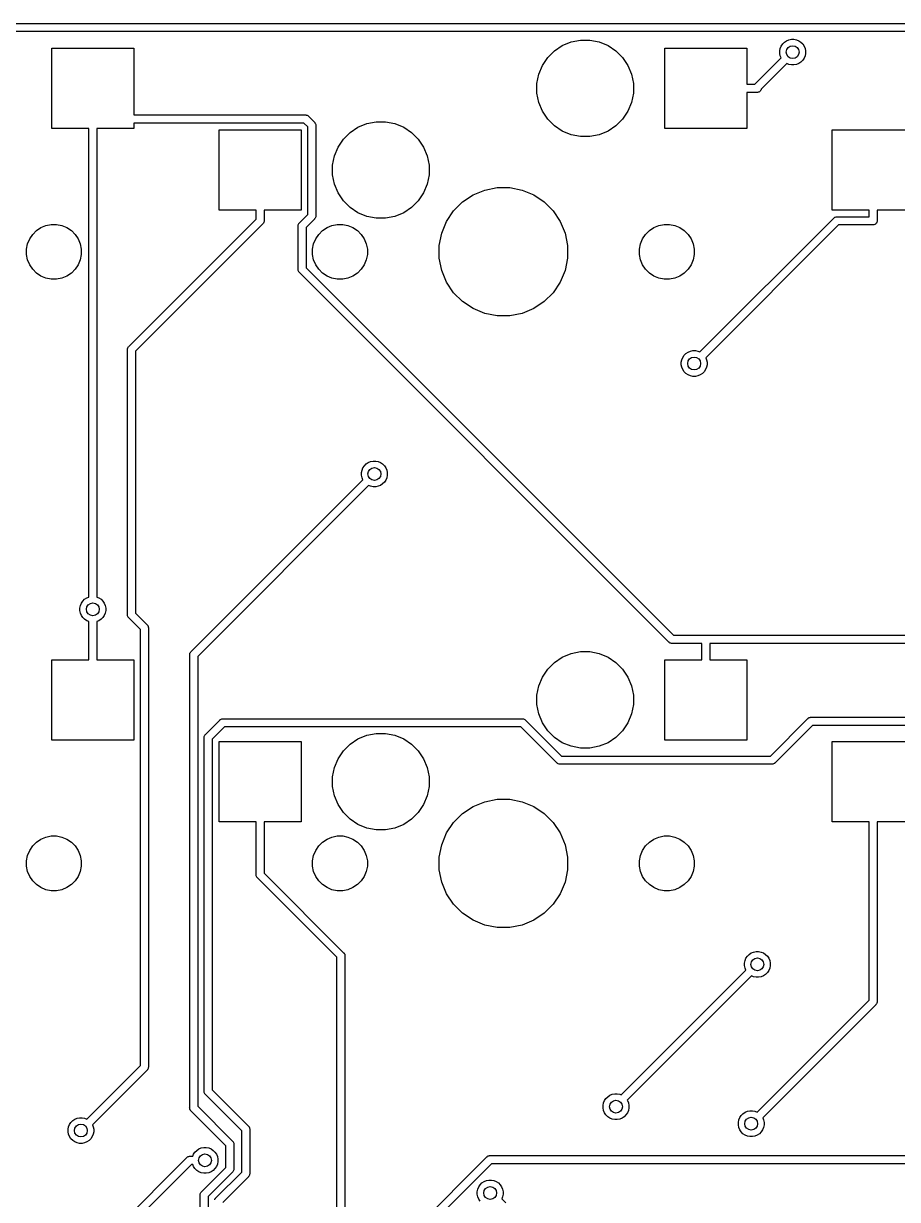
# Model space of a CAD drawing. Extents: x 1.2 to 14.9, y -4.9 to -0.3.
# Drawn here: x 3.253 to 4.322, y -1.894 to -0.456 of the extents above; entities that cross this region are included whole.
import ezdxf

# ---------------------------------------------------------------- set-up
doc = ezdxf.new("R2010")
doc.units = 0
doc.header["$MEASUREMENT"] = 0
doc.layers.add('BLACK', color=7, linetype='CONTINUOUS')

msp = doc.modelspace()

# ---------------------------------------------------------------- linework, layer by layer
at = {"layer": 'BLACK', "linetype": 'CONTINUOUS'}
for p, q in [((2.84631, -0.455717), (4.76303, -0.455717)), ((4.76124, -0.465559), (2.84811, -0.465559)), ((3.28744, -0.584213), (3.28744, -0.485787)), ((3.28744, -0.485787), (3.38783, -0.485787)), ((3.38783, -0.485787), (3.38783, -0.567634)), ((3.89413, -0.497355), (3.90235, -0.489129)), ((3.90235, -0.489129), (3.91203, -0.482666)), ((3.91203, -0.482666), (3.92277, -0.478214)), ((3.92277, -0.478214), (3.93418, -0.475945)), ((3.93418, -0.475945), (3.94582, -0.475945)), ((3.94582, -0.475945), (3.95723, -0.478214)), ((3.95723, -0.478214), (3.96797, -0.482666)), ((3.96797, -0.482666), (3.97765, -0.489129)), ((3.97765, -0.489129), (3.98587, -0.497355)), ((4.03744, -0.584213), (4.03744, -0.485787)), ((4.03744, -0.485787), (4.13783, -0.485787)), ((4.13783, -0.485787), (4.13783, -0.530079)), ((4.1782, -0.489162), (4.17881, -0.486119)), ((4.17881, -0.486119), (4.17999, -0.483253)), ((4.17999, -0.483253), (4.18172, -0.480674)), ((4.18172, -0.480674), (4.18391, -0.47848)), ((4.18391, -0.47848), (4.18649, -0.476757)), ((4.18649, -0.476757), (4.18936, -0.47557)), ((4.18936, -0.47557), (4.1924, -0.474965)), ((4.1924, -0.474965), (4.1955, -0.474965)), ((4.1955, -0.474965), (4.19854, -0.47557)), ((4.19854, -0.47557), (4.20141, -0.476757)), ((4.20141, -0.476757), (4.20399, -0.47848)), ((4.20399, -0.47848), (4.20618, -0.480674)), ((4.20618, -0.480674), (4.2079, -0.483253)), ((4.2079, -0.483253), (4.20909, -0.486119)), ((4.20909, -0.486119), (4.2097, -0.489162)), ((3.88767, -0.507027), (3.89413, -0.497355)), ((3.98587, -0.497355), (3.99233, -0.507027)), ((4.14762, -0.530079), (4.17986, -0.497844)), ((4.1782, -0.492264), (4.1782, -0.489162)), ((4.17881, -0.495306), (4.1782, -0.492264)), ((4.17986, -0.497844), (4.17881, -0.495306)), ((4.20399, -0.502945), (4.20141, -0.504668)), ((4.20618, -0.500751), (4.20399, -0.502945)), ((4.2079, -0.498172), (4.20618, -0.500751)), ((4.20909, -0.495306), (4.2079, -0.498172)), ((4.2097, -0.492264), (4.20909, -0.495306)), ((4.2097, -0.489162), (4.2097, -0.492264)), ((3.88094, -0.529184), (3.88321, -0.517774)), ((3.88321, -0.517774), (3.88767, -0.507027)), ((3.99233, -0.507027), (3.99679, -0.517774)), ((3.99679, -0.517774), (3.99906, -0.529184)), ((4.18682, -0.504804), (4.15542, -0.536201)), ((4.18936, -0.505855), (4.18682, -0.504804)), ((4.1924, -0.506461), (4.18936, -0.505855)), ((4.1955, -0.506461), (4.1924, -0.506461)), ((4.19854, -0.505855), (4.1955, -0.506461)), ((4.20141, -0.504668), (4.19854, -0.505855)), ((3.88094, -0.540816), (3.88094, -0.529184)), ((3.99906, -0.529184), (3.99906, -0.540816)), ((4.13783, -0.530079), (4.14762, -0.530079)), ((3.88321, -0.552226), (3.88094, -0.540816)), ((3.99906, -0.540816), (3.99679, -0.552226)), ((4.1504, -0.539921), (4.13783, -0.539921)), ((4.13783, -0.539921), (4.13783, -0.584213)), ((4.15064, -0.539945), (4.1504, -0.539921)), ((4.15088, -0.539921), (4.15064, -0.539945)), ((4.15161, -0.53985), (4.15088, -0.539921)), ((4.15088, -0.539921), (4.15088, -0.539921)), ((4.15253, -0.539569), (4.15161, -0.53985)), ((4.15339, -0.539112), (4.15253, -0.539569)), ((4.15414, -0.538497), (4.15339, -0.539112)), ((4.15475, -0.537747), (4.15414, -0.538497)), ((4.15521, -0.536892), (4.15475, -0.537747)), ((4.15542, -0.536201), (4.15521, -0.536892)), ((3.88767, -0.562973), (3.88321, -0.552226)), ((3.99679, -0.552226), (3.99233, -0.562973)), ((3.38783, -0.567634), (3.59761, -0.567634)), ((3.59761, -0.567634), (3.59785, -0.56761)), ((3.59785, -0.56761), (3.5981, -0.567634)), ((3.5981, -0.567634), (3.5981, -0.567634)), ((3.5981, -0.567634), (3.59882, -0.567705)), ((3.59882, -0.567705), (3.59975, -0.567986)), ((3.59975, -0.567986), (3.6006, -0.568443)), ((3.6006, -0.568443), (3.60135, -0.569058)), ((3.60135, -0.569058), (3.60151, -0.569246)), ((3.60151, -0.569246), (3.60879, -0.576531)), ((3.89413, -0.572645), (3.88767, -0.562973)), ((3.90235, -0.580871), (3.89413, -0.572645)), ((3.98587, -0.572645), (3.97765, -0.580871)), ((3.99233, -0.562973), (3.98587, -0.572645)), ((3.33272, -0.584213), (3.28744, -0.584213)), ((3.33272, -1.15737), (3.33272, -0.584213)), ((3.38783, -0.584213), (3.34256, -0.584213)), ((3.34256, -0.584213), (3.34256, -1.15737)), ((3.59582, -0.577476), (3.38783, -0.577476)), ((3.38783, -0.577476), (3.38783, -0.584213)), ((3.49217, -0.684213), (3.49217, -0.585787)), ((3.49217, -0.585787), (3.59256, -0.585787)), ((3.59256, -0.585787), (3.59256, -0.684213)), ((3.60056, -0.58222), (3.59582, -0.577476)), ((3.60056, -0.689233), (3.60056, -0.58222)), ((3.60879, -0.576531), (3.60898, -0.576684)), ((3.60898, -0.576684), (3.60913, -0.576872)), ((3.60913, -0.576872), (3.60913, -0.576872)), ((3.60913, -0.576872), (3.60959, -0.577434)), ((3.60959, -0.577434), (3.60982, -0.577853)), ((3.60982, -0.577853), (3.61005, -0.578289)), ((3.61005, -0.578289), (3.61033, -0.579216)), ((3.61033, -0.579216), (3.6104, -0.57994)), ((3.6104, -0.57994), (3.6104, -0.57994)), ((3.6104, -0.57994), (3.61043, -0.580181)), ((3.61043, -0.580181), (3.6104, -0.580422)), ((3.6104, -0.580422), (3.6104, -0.691031)), ((3.64413, -0.597355), (3.65235, -0.589129)), ((3.65235, -0.589129), (3.66203, -0.582666)), ((3.66203, -0.582666), (3.67277, -0.578214)), ((3.67277, -0.578214), (3.68418, -0.575945)), ((3.68418, -0.575945), (3.69582, -0.575945)), ((3.69582, -0.575945), (3.70723, -0.578214)), ((3.70723, -0.578214), (3.71797, -0.582666)), ((3.71797, -0.582666), (3.72765, -0.589129)), ((3.72765, -0.589129), (3.73587, -0.597355)), ((3.91203, -0.587334), (3.90235, -0.580871)), ((3.92277, -0.591786), (3.91203, -0.587334)), ((3.96797, -0.587334), (3.95723, -0.591786)), ((3.97765, -0.580871), (3.96797, -0.587334)), ((4.13783, -0.584213), (4.03744, -0.584213)), ((4.24217, -0.684213), (4.24217, -0.585787)), ((4.24217, -0.585787), (4.34256, -0.585787)), ((3.63767, -0.607027), (3.64413, -0.597355)), ((3.73587, -0.597355), (3.74233, -0.607027)), ((3.93418, -0.594055), (3.92277, -0.591786)), ((3.94582, -0.594055), (3.93418, -0.594055)), ((3.95723, -0.591786), (3.94582, -0.594055)), ((3.63094, -0.629184), (3.63321, -0.617774)), ((3.63321, -0.617774), (3.63767, -0.607027)), ((3.74233, -0.607027), (3.74679, -0.617774)), ((3.74679, -0.617774), (3.74906, -0.629184)), ((3.63094, -0.640816), (3.63094, -0.629184)), ((3.74906, -0.629184), (3.74906, -0.640816)), ((3.63321, -0.652226), (3.63094, -0.640816)), ((3.74906, -0.640816), (3.74679, -0.652226)), ((3.63767, -0.662973), (3.63321, -0.652226)), ((3.74679, -0.652226), (3.74233, -0.662973)), ((3.80282, -0.665434), (3.8171, -0.659517)), ((3.8171, -0.659517), (3.83227, -0.6565)), ((3.83227, -0.6565), (3.84773, -0.6565)), ((3.84773, -0.6565), (3.8629, -0.659517)), ((3.8629, -0.659517), (3.87718, -0.665434)), ((3.64413, -0.672645), (3.63767, -0.662973)), ((3.65235, -0.680871), (3.64413, -0.672645)), ((3.73587, -0.672645), (3.72765, -0.680871)), ((3.74233, -0.662973), (3.73587, -0.672645)), ((3.77903, -0.684959), (3.78996, -0.674025)), ((3.78996, -0.674025), (3.80282, -0.665434)), ((3.87718, -0.665434), (3.89004, -0.674025)), ((3.89004, -0.674025), (3.90097, -0.684959)), ((3.53744, -0.684213), (3.49217, -0.684213)), ((3.53744, -0.694981), (3.53744, -0.684213)), ((3.59256, -0.684213), (3.54728, -0.684213)), ((3.54728, -0.684213), (3.54728, -0.696779)), ((3.59038, -0.699412), (3.60056, -0.689233)), ((3.66203, -0.687334), (3.65235, -0.680871)), ((3.67277, -0.691786), (3.66203, -0.687334)), ((3.71797, -0.687334), (3.70723, -0.691786)), ((3.72765, -0.680871), (3.71797, -0.687334)), ((3.77043, -0.697816), (3.77903, -0.684959)), ((3.90097, -0.684959), (3.90957, -0.697816)), ((4.28744, -0.684213), (4.24217, -0.684213)), ((4.28744, -0.692098), (4.28744, -0.684213)), ((4.34256, -0.684213), (4.29728, -0.684213)), ((4.29728, -0.684213), (4.29728, -0.696778)), ((3.27413, -0.705313), (3.28023, -0.702787)), ((3.28023, -0.702787), (3.2867, -0.7015)), ((3.2867, -0.7015), (3.2933, -0.7015)), ((3.2933, -0.7015), (3.29977, -0.702787)), ((3.29977, -0.702787), (3.30587, -0.705313)), ((3.38157, -0.850857), (3.53744, -0.694981)), ((3.54567, -0.70067), (3.3898, -0.856546)), ((3.54586, -0.700516), (3.54567, -0.70067)), ((3.54601, -0.700329), (3.54586, -0.700516)), ((3.54647, -0.699767), (3.54601, -0.700329)), ((3.54601, -0.700329), (3.54601, -0.700329)), ((3.54693, -0.698912), (3.54647, -0.699767)), ((3.547, -0.698681), (3.54693, -0.698912)), ((3.54721, -0.697984), (3.547, -0.698681)), ((3.54728, -0.697261), (3.54721, -0.697984)), ((3.54728, -0.696779), (3.54731, -0.69702)), ((3.54731, -0.69702), (3.54728, -0.697261)), ((3.54728, -0.697261), (3.54728, -0.697261)), ((3.58874, -0.703063), (3.58877, -0.702822)), ((3.58877, -0.703304), (3.58874, -0.703063)), ((3.58877, -0.702822), (3.58884, -0.702098)), ((3.58877, -0.702822), (3.58877, -0.702822)), ((3.58877, -0.756613), (3.58877, -0.703304)), ((3.58884, -0.702098), (3.58912, -0.701171)), ((3.58912, -0.701171), (3.58958, -0.700316)), ((3.58958, -0.700316), (3.59019, -0.699566)), ((3.59019, -0.699566), (3.59038, -0.699412)), ((3.60879, -0.694922), (3.59861, -0.705101)), ((3.60898, -0.694768), (3.60879, -0.694922)), ((3.60938, -0.69428), (3.60898, -0.694768)), ((3.60959, -0.694019), (3.60938, -0.69428)), ((3.61005, -0.693164), (3.60959, -0.694019)), ((3.61014, -0.692866), (3.61005, -0.693164)), ((3.61033, -0.692236), (3.61014, -0.692866)), ((3.6104, -0.691513), (3.61033, -0.692236)), ((3.6104, -0.691031), (3.61043, -0.691272)), ((3.61043, -0.691272), (3.6104, -0.691513)), ((3.6104, -0.691513), (3.6104, -0.691513)), ((3.62413, -0.705313), (3.63023, -0.702787)), ((3.63023, -0.702787), (3.6367, -0.7015)), ((3.6367, -0.7015), (3.6433, -0.7015)), ((3.6433, -0.7015), (3.64977, -0.702787)), ((3.64977, -0.702787), (3.65587, -0.705313)), ((3.68418, -0.694055), (3.67277, -0.691786)), ((3.69582, -0.694055), (3.68418, -0.694055)), ((3.70723, -0.691786), (3.69582, -0.694055)), ((3.76452, -0.712102), (3.77043, -0.697816)), ((3.90957, -0.697816), (3.91548, -0.712102)), ((4.02413, -0.705313), (4.03023, -0.702787)), ((4.03023, -0.702787), (4.0367, -0.7015)), ((4.0367, -0.7015), (4.0433, -0.7015)), ((4.0433, -0.7015), (4.04977, -0.702787)), ((4.04977, -0.702787), (4.05587, -0.705313)), ((4.0805, -0.857566), (4.24435, -0.69371)), ((4.25004, -0.701941), (4.08746, -0.864526)), ((4.24435, -0.69371), (4.24451, -0.693523)), ((4.24451, -0.693523), (4.24469, -0.693369)), ((4.24469, -0.693369), (4.24526, -0.692908)), ((4.24469, -0.693369), (4.24469, -0.693369)), ((4.24526, -0.692908), (4.24551, -0.692771)), ((4.24551, -0.692771), (4.24611, -0.692451)), ((4.24611, -0.692451), (4.24704, -0.69217)), ((4.24704, -0.69217), (4.24776, -0.692098)), ((4.24776, -0.692098), (4.248, -0.692075)), ((4.24776, -0.692098), (4.24776, -0.692098)), ((4.248, -0.692075), (4.24825, -0.692098)), ((4.24825, -0.692098), (4.28744, -0.692098)), ((4.29212, -0.701941), (4.25004, -0.701941)), ((4.29236, -0.701965), (4.29212, -0.701941)), ((4.29286, -0.701916), (4.29236, -0.701965)), ((4.29333, -0.70187), (4.29286, -0.701916)), ((4.29425, -0.701588), (4.29333, -0.70187)), ((4.29511, -0.701131), (4.29425, -0.701588)), ((4.29586, -0.700516), (4.29511, -0.701131)), ((4.29647, -0.699767), (4.29586, -0.700516)), ((4.29693, -0.698912), (4.29647, -0.699767)), ((4.29721, -0.697984), (4.29693, -0.698912)), ((4.29731, -0.69702), (4.29721, -0.697984)), ((4.29728, -0.696778), (4.29731, -0.69702)), ((3.25779, -0.725228), (3.26031, -0.719132)), ((3.26031, -0.719132), (3.26398, -0.713645)), ((3.26398, -0.713645), (3.26864, -0.708979)), ((3.26864, -0.708979), (3.27413, -0.705313)), ((3.30587, -0.705313), (3.31135, -0.708979)), ((3.31135, -0.708979), (3.31602, -0.713645)), ((3.31602, -0.713645), (3.31969, -0.719132)), ((3.31969, -0.719132), (3.32221, -0.725228)), ((3.59861, -0.705101), (3.59861, -0.754816)), ((3.60779, -0.725228), (3.61031, -0.719132)), ((3.61031, -0.719132), (3.61398, -0.713645)), ((3.61398, -0.713645), (3.61864, -0.708979)), ((3.61864, -0.708979), (3.62413, -0.705313)), ((3.65587, -0.705313), (3.66135, -0.708979)), ((3.66135, -0.708979), (3.66602, -0.713645)), ((3.66602, -0.713645), (3.66969, -0.719132)), ((3.66969, -0.719132), (3.67221, -0.725228)), ((3.7615, -0.727268), (3.76452, -0.712102)), ((3.91548, -0.712102), (3.9185, -0.727268)), ((4.00779, -0.725228), (4.01031, -0.719132)), ((4.01031, -0.719132), (4.01398, -0.713645)), ((4.01398, -0.713645), (4.01865, -0.708979)), ((4.01865, -0.708979), (4.02413, -0.705313)), ((4.05587, -0.705313), (4.06135, -0.708979)), ((4.06135, -0.708979), (4.06602, -0.713645)), ((4.06602, -0.713645), (4.06969, -0.719132)), ((4.06969, -0.719132), (4.07221, -0.725228)), ((3.2565, -0.731701), (3.25779, -0.725228)), ((3.2565, -0.738299), (3.2565, -0.731701)), ((3.32221, -0.725228), (3.3235, -0.731701)), ((3.3235, -0.731701), (3.3235, -0.738299)), ((3.6065, -0.731701), (3.60779, -0.725228)), ((3.6065, -0.738299), (3.6065, -0.731701)), ((3.67221, -0.725228), (3.6735, -0.731701)), ((3.6735, -0.731701), (3.6735, -0.738299)), ((3.7615, -0.742732), (3.7615, -0.727268)), ((3.9185, -0.727268), (3.9185, -0.742732)), ((4.0065, -0.731701), (4.00779, -0.725228)), ((4.0065, -0.738299), (4.0065, -0.731701)), ((4.07221, -0.725228), (4.0735, -0.731701)), ((4.0735, -0.731701), (4.0735, -0.738299)), ((3.25779, -0.744772), (3.2565, -0.738299)), ((3.26031, -0.750868), (3.25779, -0.744772)), ((3.32221, -0.744772), (3.31969, -0.750868)), ((3.3235, -0.738299), (3.32221, -0.744772)), ((3.60779, -0.744772), (3.6065, -0.738299)), ((3.61031, -0.750868), (3.60779, -0.744772)), ((3.67221, -0.744772), (3.66969, -0.750868)), ((3.6735, -0.738299), (3.67221, -0.744772)), ((3.76452, -0.757898), (3.7615, -0.742732)), ((3.9185, -0.742732), (3.91548, -0.757898)), ((4.00779, -0.744772), (4.0065, -0.738299)), ((4.01031, -0.750868), (4.00779, -0.744772)), ((4.07221, -0.744772), (4.06969, -0.750868)), ((4.0735, -0.738299), (4.07221, -0.744772)), ((3.26398, -0.756355), (3.26031, -0.750868)), ((3.26864, -0.761021), (3.26398, -0.756355)), ((3.27413, -0.764687), (3.26864, -0.761021)), ((3.31135, -0.761021), (3.30587, -0.764687)), ((3.31602, -0.756355), (3.31135, -0.761021)), ((3.31969, -0.750868), (3.31602, -0.756355)), ((3.58874, -0.756854), (3.58877, -0.756613)), ((3.58884, -0.757819), (3.58874, -0.756854)), ((3.58912, -0.758747), (3.58884, -0.757819)), ((3.58958, -0.759602), (3.58912, -0.758747)), ((3.59004, -0.760163), (3.58958, -0.759602)), ((3.59019, -0.760351), (3.59004, -0.760163)), ((3.59038, -0.760505), (3.59019, -0.760351)), ((4.04231, -1.21244), (3.59038, -0.760505)), ((3.59861, -0.754816), (4.048, -1.2042)), ((3.61398, -0.756355), (3.61031, -0.750868)), ((3.61864, -0.761021), (3.61398, -0.756355)), ((3.62413, -0.764687), (3.61864, -0.761021)), ((3.66135, -0.761021), (3.65587, -0.764687)), ((3.66602, -0.756355), (3.66135, -0.761021)), ((3.66969, -0.750868), (3.66602, -0.756355)), ((3.77043, -0.772184), (3.76452, -0.757898)), ((3.91548, -0.757898), (3.90957, -0.772184)), ((4.01398, -0.756355), (4.01031, -0.750868)), ((4.01865, -0.761021), (4.01398, -0.756355)), ((4.02413, -0.764687), (4.01865, -0.761021)), ((4.06135, -0.761021), (4.05587, -0.764687)), ((4.06602, -0.756355), (4.06135, -0.761021)), ((4.06969, -0.750868), (4.06602, -0.756355)), ((3.28023, -0.767213), (3.27413, -0.764687)), ((3.2867, -0.7685), (3.28023, -0.767213)), ((3.2933, -0.7685), (3.2867, -0.7685)), ((3.29977, -0.767213), (3.2933, -0.7685)), ((3.30587, -0.764687), (3.29977, -0.767213)), ((3.63023, -0.767213), (3.62413, -0.764687)), ((3.6367, -0.7685), (3.63023, -0.767213)), ((3.6433, -0.7685), (3.6367, -0.7685)), ((3.64977, -0.767213), (3.6433, -0.7685)), ((3.65587, -0.764687), (3.64977, -0.767213)), ((3.77903, -0.785041), (3.77043, -0.772184)), ((3.90957, -0.772184), (3.90097, -0.785041)), ((4.03023, -0.767213), (4.02413, -0.764687)), ((4.0367, -0.7685), (4.03023, -0.767213)), ((4.0433, -0.7685), (4.0367, -0.7685)), ((4.04977, -0.767213), (4.0433, -0.7685)), ((4.05587, -0.764687), (4.04977, -0.767213)), ((3.78996, -0.795975), (3.77903, -0.785041)), ((3.90097, -0.785041), (3.89004, -0.795975)), ((3.80282, -0.804566), (3.78996, -0.795975)), ((3.8171, -0.810483), (3.80282, -0.804566)), ((3.87718, -0.804566), (3.8629, -0.810483)), ((3.89004, -0.795975), (3.87718, -0.804566)), ((3.83227, -0.8135), (3.8171, -0.810483)), ((3.84773, -0.8135), (3.83227, -0.8135)), ((3.8629, -0.810483), (3.84773, -0.8135)), ((3.37993, -0.854508), (3.37995, -0.854267)), ((3.37995, -0.854749), (3.37993, -0.854508)), ((3.37995, -0.854266), (3.38002, -0.853543)), ((3.37995, -0.854267), (3.37995, -0.854266)), ((3.37995, -1.17899), (3.37995, -0.854749)), ((3.38002, -0.853543), (3.38031, -0.852616)), ((3.38031, -0.852616), (3.38076, -0.851761)), ((3.38076, -0.851761), (3.38138, -0.851011)), ((3.38138, -0.851011), (3.38157, -0.850857)), ((3.3898, -0.856546), (3.3898, -1.17719)), ((4.05941, -0.864198), (4.06113, -0.861619)), ((4.06113, -0.861619), (4.06333, -0.859425)), ((4.06333, -0.859425), (4.06591, -0.857702)), ((4.06591, -0.857702), (4.06877, -0.856515)), ((4.06877, -0.856515), (4.07182, -0.855909)), ((4.07182, -0.855909), (4.07492, -0.855909)), ((4.07492, -0.855909), (4.07796, -0.856515)), ((4.07796, -0.856515), (4.0805, -0.857566)), ((4.05762, -0.870106), (4.05822, -0.867064)), ((4.05762, -0.873209), (4.05762, -0.870106)), ((4.05822, -0.876251), (4.05762, -0.873209)), ((4.05822, -0.867064), (4.05941, -0.864198)), ((4.05941, -0.879117), (4.05822, -0.876251)), ((4.08851, -0.876251), (4.08732, -0.879117)), ((4.08746, -0.864526), (4.08851, -0.867064)), ((4.08851, -0.867064), (4.08911, -0.870106)), ((4.08911, -0.873209), (4.08851, -0.876251)), ((4.08911, -0.870106), (4.08911, -0.873209)), ((4.06113, -0.881696), (4.05941, -0.879117)), ((4.06333, -0.88389), (4.06113, -0.881696)), ((4.06591, -0.885613), (4.06333, -0.88389)), ((4.06877, -0.8868), (4.06591, -0.885613)), ((4.07182, -0.887406), (4.06877, -0.8868)), ((4.07492, -0.887406), (4.07182, -0.887406)), ((4.07796, -0.8868), (4.07492, -0.887406)), ((4.08083, -0.885613), (4.07796, -0.8868)), ((4.0834, -0.88389), (4.08083, -0.885613)), ((4.0856, -0.881696), (4.0834, -0.88389)), ((4.08732, -0.879117), (4.0856, -0.881696)), ((3.67467, -0.992808), (3.67754, -0.991621)), ((3.67754, -0.991621), (3.68058, -0.991016)), ((3.68058, -0.991016), (3.68368, -0.991016)), ((3.68368, -0.991016), (3.68672, -0.991621)), ((3.68672, -0.991621), (3.68959, -0.992808)), ((3.66638, -1.00521), (3.66699, -1.00217)), ((3.66638, -1.00831), (3.66638, -1.00521)), ((3.66699, -1.00217), (3.66817, -0.999304)), ((3.66817, -0.999304), (3.6699, -0.996725)), ((3.6699, -0.996725), (3.67209, -0.994531)), ((3.67209, -0.994531), (3.67467, -0.992808)), ((3.68959, -0.992808), (3.69217, -0.994531)), ((3.69217, -0.994531), (3.69436, -0.996725)), ((3.69436, -0.996725), (3.69609, -0.999304)), ((3.69609, -0.999304), (3.69727, -1.00217)), ((3.69727, -1.00217), (3.69788, -1.00521)), ((3.69788, -1.00521), (3.69788, -1.00831)), ((3.4577, -1.22424), (3.66804, -1.0139)), ((3.675, -1.02086), (3.46593, -1.22992)), ((3.66699, -1.01136), (3.66638, -1.00831)), ((3.66804, -1.0139), (3.66699, -1.01136)), ((3.67754, -1.02191), (3.675, -1.02086)), ((3.68959, -1.02072), (3.68672, -1.02191)), ((3.69217, -1.019), (3.68959, -1.02072)), ((3.69436, -1.0168), (3.69217, -1.019)), ((3.69609, -1.01422), (3.69436, -1.0168)), ((3.69727, -1.01136), (3.69609, -1.01422)), ((3.69788, -1.00831), (3.69727, -1.01136)), ((3.68058, -1.02251), (3.67754, -1.02191)), ((3.68368, -1.02251), (3.68058, -1.02251)), ((3.68672, -1.02191), (3.68368, -1.02251)), ((3.32249, -1.16779), (3.32368, -1.16492)), ((3.32368, -1.16492), (3.32541, -1.16234)), ((3.32541, -1.16234), (3.3276, -1.16015)), ((3.3276, -1.16015), (3.33018, -1.15843)), ((3.33018, -1.15843), (3.33272, -1.15737)), ((3.34256, -1.15737), (3.3451, -1.15843)), ((3.3451, -1.15843), (3.34768, -1.16015)), ((3.34768, -1.16015), (3.34987, -1.16234)), ((3.34987, -1.16234), (3.35159, -1.16492)), ((3.35159, -1.16492), (3.35278, -1.16779)), ((3.32189, -1.17083), (3.32249, -1.16779)), ((3.32189, -1.17393), (3.32189, -1.17083)), ((3.32249, -1.17698), (3.32189, -1.17393)), ((3.32368, -1.17984), (3.32249, -1.17698)), ((3.35278, -1.17698), (3.35159, -1.17984)), ((3.35278, -1.16779), (3.35339, -1.17083)), ((3.35339, -1.17393), (3.35278, -1.17698)), ((3.35339, -1.17083), (3.35339, -1.17393)), ((3.37993, -1.17923), (3.37995, -1.17899)), ((3.38002, -1.18019), (3.37993, -1.17923)), ((3.3898, -1.17719), (3.40395, -1.19135)), ((3.32541, -1.18242), (3.32368, -1.17984)), ((3.3276, -1.18461), (3.32541, -1.18242)), ((3.33018, -1.18634), (3.3276, -1.18461)), ((3.33272, -1.18739), (3.33018, -1.18634)), ((3.33272, -1.23401), (3.33272, -1.18739)), ((3.3451, -1.18634), (3.34256, -1.18739)), ((3.34256, -1.18739), (3.34256, -1.23401)), ((3.34768, -1.18461), (3.3451, -1.18634)), ((3.34987, -1.18242), (3.34768, -1.18461)), ((3.35159, -1.17984), (3.34987, -1.18242)), ((3.38031, -1.18112), (3.38002, -1.18019)), ((3.38076, -1.18198), (3.38031, -1.18112)), ((3.38122, -1.18254), (3.38076, -1.18198)), ((3.38138, -1.18273), (3.38122, -1.18254)), ((3.38156, -1.18288), (3.38138, -1.18273)), ((3.39572, -1.19704), (3.38156, -1.18288)), ((3.40395, -1.19135), (3.40414, -1.1915)), ((3.40414, -1.1915), (3.4043, -1.19169)), ((3.4043, -1.19169), (3.40476, -1.19225)), ((3.40476, -1.19225), (3.40485, -1.19243)), ((3.40485, -1.19243), (3.40521, -1.19311)), ((3.40521, -1.19311), (3.4055, -1.19404)), ((3.4055, -1.19404), (3.40557, -1.19476)), ((3.39572, -1.73036), (3.39572, -1.19704)), ((3.40557, -1.19476), (3.40557, -1.19476)), ((3.40557, -1.19476), (3.40559, -1.195)), ((3.40559, -1.195), (3.40557, -1.19524)), ((3.40557, -1.19524), (3.40557, -1.73216)), ((4.048, -1.2042), (4.0874, -1.2042)), ((4.0874, -1.2042), (4.08764, -1.20418)), ((4.08764, -1.20418), (4.08788, -1.2042)), ((4.08788, -1.2042), (4.82532, -1.2042)), ((4.04246, -1.21262), (4.04231, -1.21244)), ((4.04265, -1.21278), (4.04246, -1.21262)), ((4.04321, -1.21324), (4.04265, -1.21278)), ((4.04265, -1.21278), (4.04265, -1.21278)), ((4.04334, -1.21331), (4.04321, -1.21324)), ((4.04407, -1.21369), (4.04334, -1.21331)), ((4.045, -1.21398), (4.04407, -1.21369)), ((4.04572, -1.21405), (4.045, -1.21398)), ((4.04596, -1.21407), (4.04572, -1.21405)), ((4.04572, -1.21405), (4.04572, -1.21405)), ((4.0462, -1.21405), (4.04596, -1.21407)), ((4.08272, -1.21405), (4.0462, -1.21405)), ((4.08272, -1.22145), (4.08272, -1.21405)), ((4.08272, -1.23401), (4.08272, -1.22145)), ((4.08272, -1.22145), (4.08272, -1.22145)), ((4.82352, -1.21405), (4.09256, -1.21405)), ((4.09256, -1.21405), (4.09256, -1.23401)), ((3.28744, -1.33244), (3.28744, -1.23401)), ((3.28744, -1.23401), (3.33272, -1.23401)), ((3.34256, -1.23401), (3.38783, -1.23401)), ((3.38783, -1.23401), (3.38783, -1.33244)), ((3.45606, -1.22789), (3.45609, -1.22764)), ((3.45609, -1.22813), (3.45606, -1.22789)), ((3.45609, -1.22764), (3.45616, -1.22692)), ((3.45609, -1.22764), (3.45609, -1.22764)), ((3.45609, -1.78207), (3.45609, -1.22813)), ((3.45616, -1.22692), (3.45644, -1.22599)), ((3.45644, -1.22599), (3.4569, -1.22514)), ((3.4569, -1.22514), (3.45751, -1.22439)), ((3.45751, -1.22439), (3.4577, -1.22424)), ((3.46593, -1.22992), (3.46593, -1.78027)), ((3.90235, -1.23735), (3.91203, -1.23089)), ((3.91203, -1.23089), (3.92277, -1.22644)), ((3.92277, -1.22644), (3.93418, -1.22417)), ((3.93418, -1.22417), (3.94582, -1.22417)), ((3.94582, -1.22417), (3.95723, -1.22644)), ((3.95723, -1.22644), (3.96797, -1.23089)), ((3.96797, -1.23089), (3.97765, -1.23735)), ((4.03744, -1.33244), (4.03744, -1.23401)), ((4.03744, -1.23401), (4.08272, -1.23401)), ((4.09256, -1.23401), (4.13783, -1.23401)), ((4.13783, -1.23401), (4.13783, -1.33244)), ((3.88767, -1.25525), (3.89413, -1.24558)), ((3.89413, -1.24558), (3.90235, -1.23735)), ((3.97765, -1.23735), (3.98587, -1.24558)), ((3.98587, -1.24558), (3.99233, -1.25525)), ((3.88094, -1.27741), (3.88321, -1.266)), ((3.88321, -1.266), (3.88767, -1.25525)), ((3.99233, -1.25525), (3.99679, -1.266)), ((3.99679, -1.266), (3.99906, -1.27741)), ((3.88094, -1.28904), (3.88094, -1.27741)), ((3.99906, -1.27741), (3.99906, -1.28904)), ((3.88321, -1.30045), (3.88094, -1.28904)), ((3.99906, -1.28904), (3.99679, -1.30045)), ((3.47543, -1.32544), (3.49282, -1.30805)), ((3.49282, -1.30805), (3.49297, -1.30786)), ((3.49297, -1.30786), (3.49316, -1.30771)), ((3.49316, -1.30771), (3.49372, -1.30725)), ((3.49372, -1.30725), (3.49458, -1.30679)), ((3.49458, -1.30679), (3.49461, -1.30678)), ((3.49461, -1.30678), (3.4955, -1.30651)), ((3.4955, -1.30651), (3.49623, -1.30644)), ((3.49623, -1.30644), (3.49647, -1.30641)), ((3.49623, -1.30644), (3.49623, -1.30644)), ((3.49647, -1.30641), (3.49671, -1.30644)), ((3.49671, -1.30644), (3.86322, -1.30644)), ((3.86322, -1.30644), (3.86346, -1.30641)), ((3.86346, -1.30641), (3.86371, -1.30644)), ((3.86371, -1.30644), (3.86371, -1.30644)), ((3.86371, -1.30644), (3.86443, -1.30651)), ((3.86443, -1.30651), (3.86536, -1.30679)), ((3.86536, -1.30679), (3.86621, -1.30725)), ((3.86621, -1.30725), (3.86696, -1.30786)), ((3.86696, -1.30786), (3.86712, -1.30805)), ((3.86712, -1.30805), (3.91101, -1.35194)), ((3.88767, -1.3112), (3.88321, -1.30045)), ((3.99679, -1.30045), (3.99233, -1.3112)), ((4.1667, -1.35194), (4.21252, -1.30612)), ((4.21252, -1.30612), (4.21267, -1.30594)), ((4.21267, -1.30594), (4.21286, -1.30578)), ((4.21286, -1.30578), (4.21342, -1.30532)), ((4.21286, -1.30578), (4.21286, -1.30578)), ((4.21342, -1.30532), (4.21428, -1.30486)), ((4.21428, -1.30486), (4.2152, -1.30458)), ((4.2152, -1.30458), (4.21593, -1.30451)), ((4.21593, -1.30451), (4.21617, -1.30449)), ((4.21593, -1.30451), (4.21593, -1.30451)), ((4.21617, -1.30449), (4.21641, -1.30451)), ((4.21641, -1.30451), (4.54511, -1.30451)), ((3.49851, -1.31628), (3.48366, -1.33113)), ((3.86143, -1.31628), (3.49851, -1.31628)), ((3.90532, -1.36017), (3.86143, -1.31628)), ((3.89413, -1.32087), (3.88767, -1.3112)), ((3.90235, -1.3291), (3.89413, -1.32087)), ((3.98587, -1.32087), (3.97765, -1.3291)), ((3.99233, -1.3112), (3.98587, -1.32087)), ((4.21821, -1.31435), (4.17239, -1.36017)), ((4.54331, -1.31435), (4.21821, -1.31435)), ((3.38783, -1.33244), (3.28744, -1.33244)), ((3.47379, -1.32909), (3.47389, -1.32813)), ((3.47382, -1.32933), (3.47379, -1.32909)), ((3.47381, -1.76219), (3.47382, -1.32933)), ((3.47389, -1.32813), (3.47417, -1.3272)), ((3.47417, -1.3272), (3.47462, -1.32634)), ((3.47462, -1.32634), (3.47509, -1.32578)), ((3.47509, -1.32578), (3.47524, -1.32559)), ((3.47509, -1.32578), (3.47509, -1.32578)), ((3.47524, -1.32559), (3.47543, -1.32544)), ((3.48366, -1.33113), (3.48366, -1.76039)), ((3.49217, -1.43244), (3.49217, -1.33401)), ((3.49217, -1.33401), (3.59256, -1.33401)), ((3.59256, -1.33401), (3.59256, -1.43244)), ((3.64413, -1.34558), (3.65235, -1.33735)), ((3.65235, -1.33735), (3.66203, -1.33089)), ((3.66203, -1.33089), (3.67277, -1.32644)), ((3.67277, -1.32644), (3.68418, -1.32417)), ((3.68418, -1.32417), (3.69582, -1.32417)), ((3.69582, -1.32417), (3.70723, -1.32644)), ((3.70723, -1.32644), (3.71797, -1.33089)), ((3.71797, -1.33089), (3.72765, -1.33735)), ((3.72765, -1.33735), (3.73587, -1.34558)), ((3.91203, -1.33556), (3.90235, -1.3291)), ((3.92277, -1.34001), (3.91203, -1.33556)), ((3.96797, -1.33556), (3.95723, -1.34001)), ((3.97765, -1.3291), (3.96797, -1.33556)), ((4.13783, -1.33244), (4.03744, -1.33244)), ((4.24217, -1.43244), (4.24217, -1.33401)), ((4.24217, -1.33401), (4.34256, -1.33401)), ((3.63767, -1.35525), (3.64413, -1.34558)), ((3.73587, -1.34558), (3.74233, -1.35525)), ((3.91101, -1.35194), (4.1667, -1.35194)), ((3.93418, -1.34228), (3.92277, -1.34001)), ((3.94582, -1.34228), (3.93418, -1.34228)), ((3.95723, -1.34001), (3.94582, -1.34228)), ((3.63094, -1.37741), (3.63321, -1.366)), ((3.63321, -1.366), (3.63767, -1.35525)), ((3.74233, -1.35525), (3.74679, -1.366)), ((3.74679, -1.366), (3.74906, -1.37741)), ((3.90547, -1.36036), (3.90532, -1.36017)), ((3.90566, -1.36051), (3.90547, -1.36036)), ((3.90622, -1.36097), (3.90566, -1.36051)), ((3.90669, -1.36122), (3.90622, -1.36097)), ((3.90708, -1.36143), (3.90669, -1.36122)), ((3.908, -1.36171), (3.90708, -1.36143)), ((3.90873, -1.36178), (3.908, -1.36171)), ((3.90897, -1.36181), (3.90873, -1.36178)), ((3.90873, -1.36178), (3.90873, -1.36178)), ((3.90921, -1.36178), (3.90897, -1.36181)), ((4.1685, -1.36178), (3.90921, -1.36178)), ((4.16874, -1.36181), (4.1685, -1.36178)), ((4.16898, -1.36178), (4.16874, -1.36181)), ((4.1697, -1.36171), (4.16898, -1.36178)), ((4.16898, -1.36178), (4.16898, -1.36178)), ((4.17063, -1.36143), (4.1697, -1.36171)), ((4.17149, -1.36097), (4.17063, -1.36143)), ((4.17224, -1.36036), (4.17149, -1.36097)), ((4.17239, -1.36017), (4.17224, -1.36036)), ((3.63094, -1.38904), (3.63094, -1.37741)), ((3.74906, -1.37741), (3.74906, -1.38904)), ((3.63321, -1.40045), (3.63094, -1.38904)), ((3.74906, -1.38904), (3.74679, -1.40045)), ((3.63767, -1.4112), (3.63321, -1.40045)), ((3.74679, -1.40045), (3.74233, -1.4112)), ((3.80282, -1.41366), (3.8171, -1.40774)), ((3.8171, -1.40774), (3.83227, -1.40472)), ((3.83227, -1.40472), (3.84773, -1.40472)), ((3.84773, -1.40472), (3.8629, -1.40774)), ((3.8629, -1.40774), (3.87718, -1.41366)), ((3.64413, -1.42087), (3.63767, -1.4112)), ((3.65235, -1.4291), (3.64413, -1.42087)), ((3.73587, -1.42087), (3.72765, -1.4291)), ((3.74233, -1.4112), (3.73587, -1.42087)), ((3.77903, -1.43318), (3.78996, -1.42225)), ((3.78996, -1.42225), (3.80282, -1.41366)), ((3.87718, -1.41366), (3.89004, -1.42225)), ((3.89004, -1.42225), (3.90097, -1.43318)), ((3.53744, -1.43244), (3.49217, -1.43244)), ((3.53744, -1.49706), (3.53744, -1.43244)), ((3.59256, -1.43244), (3.54728, -1.43244)), ((3.54728, -1.43244), (3.54728, -1.49526)), ((3.66203, -1.43556), (3.65235, -1.4291)), ((3.67277, -1.44001), (3.66203, -1.43556)), ((3.71797, -1.43556), (3.70723, -1.44001)), ((3.72765, -1.4291), (3.71797, -1.43556)), ((3.77043, -1.44604), (3.77903, -1.43318)), ((3.90097, -1.43318), (3.90957, -1.44604)), ((4.28744, -1.43244), (4.24217, -1.43244)), ((4.28744, -1.445), (4.28744, -1.43244)), ((4.34256, -1.43244), (4.29728, -1.43244)), ((4.29728, -1.43244), (4.29728, -1.65224)), ((3.27413, -1.45354), (3.28023, -1.45101)), ((3.28023, -1.45101), (3.2867, -1.44972)), ((3.2867, -1.44972), (3.2933, -1.44972)), ((3.2933, -1.44972), (3.29977, -1.45101)), ((3.29977, -1.45101), (3.30587, -1.45354)), ((3.62413, -1.45354), (3.63023, -1.45101)), ((3.63023, -1.45101), (3.6367, -1.44972)), ((3.6367, -1.44972), (3.6433, -1.44972)), ((3.6433, -1.44972), (3.64977, -1.45101)), ((3.64977, -1.45101), (3.65587, -1.45354)), ((3.68418, -1.44228), (3.67277, -1.44001)), ((3.69582, -1.44228), (3.68418, -1.44228)), ((3.70723, -1.44001), (3.69582, -1.44228)), ((3.76452, -1.46033), (3.77043, -1.44604)), ((3.90957, -1.44604), (3.91548, -1.46033)), ((4.02413, -1.45354), (4.03023, -1.45101)), ((4.03023, -1.45101), (4.0367, -1.44972)), ((4.0367, -1.44972), (4.0433, -1.44972)), ((4.0433, -1.44972), (4.04977, -1.45101)), ((4.04977, -1.45101), (4.05587, -1.45354)), ((4.28744, -1.65044), (4.28744, -1.445)), ((3.25779, -1.47345), (3.26031, -1.46736)), ((3.26031, -1.46736), (3.26398, -1.46187)), ((3.26398, -1.46187), (3.26864, -1.4572)), ((3.26864, -1.4572), (3.27413, -1.45354)), ((3.30587, -1.45354), (3.31135, -1.4572)), ((3.31135, -1.4572), (3.31602, -1.46187)), ((3.31602, -1.46187), (3.31969, -1.46736)), ((3.31969, -1.46736), (3.32221, -1.47345)), ((3.60779, -1.47345), (3.61031, -1.46736)), ((3.61031, -1.46736), (3.61398, -1.46187)), ((3.61398, -1.46187), (3.61864, -1.4572)), ((3.61864, -1.4572), (3.62413, -1.45354)), ((3.65587, -1.45354), (3.66135, -1.4572)), ((3.66135, -1.4572), (3.66602, -1.46187)), ((3.66602, -1.46187), (3.66969, -1.46736)), ((3.66969, -1.46736), (3.67221, -1.47345)), ((3.7615, -1.47549), (3.76452, -1.46033)), ((3.91548, -1.46033), (3.9185, -1.47549)), ((4.00779, -1.47345), (4.01031, -1.46736)), ((4.01031, -1.46736), (4.01398, -1.46187)), ((4.01398, -1.46187), (4.01865, -1.4572)), ((4.01865, -1.4572), (4.02413, -1.45354)), ((4.05587, -1.45354), (4.06135, -1.4572)), ((4.06135, -1.4572), (4.06602, -1.46187)), ((4.06602, -1.46187), (4.06969, -1.46736)), ((4.06969, -1.46736), (4.07221, -1.47345)), ((3.2565, -1.47992), (3.25779, -1.47345)), ((3.2565, -1.48652), (3.2565, -1.47992)), ((3.32221, -1.47345), (3.3235, -1.47992)), ((3.3235, -1.47992), (3.3235, -1.48652)), ((3.6065, -1.47992), (3.60779, -1.47345)), ((3.6065, -1.48652), (3.6065, -1.47992)), ((3.67221, -1.47345), (3.6735, -1.47992)), ((3.6735, -1.47992), (3.6735, -1.48652)), ((3.7615, -1.49096), (3.7615, -1.47549)), ((3.9185, -1.47549), (3.9185, -1.49096)), ((4.0065, -1.47992), (4.00779, -1.47345)), ((4.0065, -1.48652), (4.0065, -1.47992)), ((4.07221, -1.47345), (4.0735, -1.47992)), ((4.0735, -1.47992), (4.0735, -1.48652)), ((3.25779, -1.493), (3.2565, -1.48652)), ((3.26031, -1.49909), (3.25779, -1.493)), ((3.32221, -1.493), (3.31969, -1.49909)), ((3.3235, -1.48652), (3.32221, -1.493)), ((3.54728, -1.49526), (3.64448, -1.59246)), ((3.60779, -1.493), (3.6065, -1.48652)), ((3.61031, -1.49909), (3.60779, -1.493)), ((3.67221, -1.493), (3.66969, -1.49909)), ((3.6735, -1.48652), (3.67221, -1.493)), ((3.76452, -1.50612), (3.7615, -1.49096)), ((3.9185, -1.49096), (3.91548, -1.50612)), ((4.00779, -1.493), (4.0065, -1.48652)), ((4.01031, -1.49909), (4.00779, -1.493)), ((4.07221, -1.493), (4.06969, -1.49909)), ((4.0735, -1.48652), (4.07221, -1.493)), ((3.26398, -1.50458), (3.26031, -1.49909)), ((3.26864, -1.50925), (3.26398, -1.50458)), ((3.27413, -1.51291), (3.26864, -1.50925)), ((3.31135, -1.50925), (3.30587, -1.51291)), ((3.31602, -1.50458), (3.31135, -1.50925)), ((3.31969, -1.49909), (3.31602, -1.50458)), ((3.53742, -1.4973), (3.53744, -1.49706)), ((3.53744, -1.49754), (3.53742, -1.4973)), ((3.53751, -1.49826), (3.53744, -1.49754)), ((3.53744, -1.49754), (3.53744, -1.49754)), ((3.53779, -1.49919), (3.53751, -1.49826)), ((3.53825, -1.50005), (3.53779, -1.49919)), ((3.53887, -1.5008), (3.53825, -1.50005)), ((3.53905, -1.50095), (3.53887, -1.5008)), ((3.63625, -1.59815), (3.53905, -1.50095)), ((3.61398, -1.50458), (3.61031, -1.49909)), ((3.61864, -1.50925), (3.61398, -1.50458)), ((3.62413, -1.51291), (3.61864, -1.50925)), ((3.66135, -1.50925), (3.65587, -1.51291)), ((3.66602, -1.50458), (3.66135, -1.50925)), ((3.66969, -1.49909), (3.66602, -1.50458)), ((3.77043, -1.52041), (3.76452, -1.50612)), ((3.91548, -1.50612), (3.90957, -1.52041)), ((4.01398, -1.50458), (4.01031, -1.49909)), ((4.01865, -1.50925), (4.01398, -1.50458)), ((4.02413, -1.51291), (4.01865, -1.50925)), ((4.06135, -1.50925), (4.05587, -1.51291)), ((4.06602, -1.50458), (4.06135, -1.50925)), ((4.06969, -1.49909), (4.06602, -1.50458)), ((3.28023, -1.51544), (3.27413, -1.51291)), ((3.2867, -1.51672), (3.28023, -1.51544)), ((3.2933, -1.51672), (3.2867, -1.51672)), ((3.29977, -1.51544), (3.2933, -1.51672)), ((3.30587, -1.51291), (3.29977, -1.51544)), ((3.63023, -1.51544), (3.62413, -1.51291)), ((3.6367, -1.51672), (3.63023, -1.51544)), ((3.6433, -1.51672), (3.6367, -1.51672)), ((3.64977, -1.51544), (3.6433, -1.51672)), ((3.65587, -1.51291), (3.64977, -1.51544)), ((3.77903, -1.53327), (3.77043, -1.52041)), ((3.90957, -1.52041), (3.90097, -1.53327)), ((4.03023, -1.51544), (4.02413, -1.51291)), ((4.0367, -1.51672), (4.03023, -1.51544)), ((4.0433, -1.51672), (4.0367, -1.51672)), ((4.04977, -1.51544), (4.0433, -1.51672)), ((4.05587, -1.51291), (4.04977, -1.51544)), ((3.78996, -1.5442), (3.77903, -1.53327)), ((3.90097, -1.53327), (3.89004, -1.5442)), ((3.80282, -1.55279), (3.78996, -1.5442)), ((3.8171, -1.55871), (3.80282, -1.55279)), ((3.87718, -1.55279), (3.8629, -1.55871)), ((3.89004, -1.5442), (3.87718, -1.55279)), ((3.83227, -1.56172), (3.8171, -1.55871)), ((3.84773, -1.56172), (3.83227, -1.56172)), ((3.8629, -1.55871), (3.84773, -1.56172)), ((3.64448, -1.59246), (3.64467, -1.59261)), ((3.64467, -1.59261), (3.64482, -1.5928)), ((3.64482, -1.5928), (3.64482, -1.5928)), ((3.64482, -1.5928), (3.64513, -1.59318)), ((3.64513, -1.59318), (3.64528, -1.59336)), ((3.64528, -1.59336), (3.64574, -1.59422)), ((3.64574, -1.59422), (3.64602, -1.59515)), ((3.64602, -1.59515), (3.64609, -1.59587)), ((3.64609, -1.59587), (3.64609, -1.59587)), ((3.64609, -1.59587), (3.64612, -1.59611)), ((3.64612, -1.59611), (3.64609, -1.59635)), ((3.64609, -1.59635), (3.64609, -2.09776)), ((4.13678, -1.59934), (4.1385, -1.59676)), ((4.1385, -1.59676), (4.14069, -1.59457)), ((4.14069, -1.59457), (4.14327, -1.59285)), ((4.14327, -1.59285), (4.14614, -1.59166)), ((4.14614, -1.59166), (4.14918, -1.59106)), ((4.14918, -1.59106), (4.15228, -1.59106)), ((4.15228, -1.59106), (4.15533, -1.59166)), ((4.15533, -1.59166), (4.15819, -1.59285)), ((4.15819, -1.59285), (4.16077, -1.59457)), ((4.16077, -1.59457), (4.16296, -1.59676)), ((4.16296, -1.59676), (4.16469, -1.59934)), ((3.63625, -2.09956), (3.63625, -1.59815)), ((4.13498, -1.60525), (4.13559, -1.60221)), ((4.13498, -1.60835), (4.13498, -1.60525)), ((4.13559, -1.6114), (4.13498, -1.60835)), ((4.13559, -1.60221), (4.13678, -1.59934)), ((4.16469, -1.59934), (4.16588, -1.60221)), ((4.16588, -1.60221), (4.16648, -1.60525)), ((4.16648, -1.60835), (4.16588, -1.6114)), ((4.16648, -1.60525), (4.16648, -1.60835)), ((3.98411, -1.76646), (4.13664, -1.61393)), ((4.1436, -1.62089), (3.99145, -1.77305)), ((4.13664, -1.61393), (4.13559, -1.6114)), ((4.14614, -1.62195), (4.1436, -1.62089)), ((4.14918, -1.62255), (4.14614, -1.62195)), ((4.15228, -1.62255), (4.14918, -1.62255)), ((4.15533, -1.62195), (4.15228, -1.62255)), ((4.15819, -1.62076), (4.15533, -1.62195)), ((4.16077, -1.61904), (4.15819, -1.62076)), ((4.16296, -1.61684), (4.16077, -1.61904)), ((4.16469, -1.61426), (4.16296, -1.61684)), ((4.16588, -1.6114), (4.16469, -1.61426)), ((4.15031, -1.78757), (4.28744, -1.65044)), ((4.29693, -1.65437), (4.29647, -1.65522)), ((4.29705, -1.65399), (4.29693, -1.65437)), ((4.29721, -1.65344), (4.29705, -1.65399)), ((4.29728, -1.65272), (4.29721, -1.65344)), ((4.29728, -1.65224), (4.29731, -1.65248)), ((4.29731, -1.65248), (4.29728, -1.65272)), ((4.29728, -1.65272), (4.29728, -1.65272)), ((4.29567, -1.65613), (4.15726, -1.79453)), ((4.29586, -1.65597), (4.29567, -1.65613)), ((4.29614, -1.65563), (4.29586, -1.65597)), ((4.29647, -1.65522), (4.29614, -1.65563)), ((3.33011, -1.79598), (3.39572, -1.73036)), ((3.40395, -1.73605), (3.33707, -1.80294)), ((3.40414, -1.7359), (3.40395, -1.73605)), ((3.4043, -1.73571), (3.40414, -1.7359)), ((3.40476, -1.73515), (3.4043, -1.73571)), ((3.4043, -1.73571), (3.4043, -1.73571)), ((3.40521, -1.73429), (3.40476, -1.73515)), ((3.4055, -1.73337), (3.40521, -1.73429)), ((3.40557, -1.73264), (3.4055, -1.73337)), ((3.40557, -1.73216), (3.40559, -1.7324)), ((3.40559, -1.7324), (3.40557, -1.73264)), ((3.40557, -1.73264), (3.40557, -1.73264)), ((3.47379, -1.76243), (3.47381, -1.76219)), ((3.47381, -1.76267), (3.47379, -1.76243)), ((3.47389, -1.76339), (3.47381, -1.76267)), ((3.47381, -1.76267), (3.47381, -1.76267)), ((3.47417, -1.76432), (3.47389, -1.76339)), ((3.47462, -1.76518), (3.47417, -1.76432)), ((3.47524, -1.76593), (3.47462, -1.76518)), ((3.47543, -1.76608), (3.47524, -1.76593)), ((3.51971, -1.81036), (3.47543, -1.76608)), ((3.48366, -1.76039), (3.52794, -1.80467)), ((3.9655, -1.77083), (3.96769, -1.76863)), ((3.96769, -1.76863), (3.97027, -1.76691)), ((3.97027, -1.76691), (3.97313, -1.76572)), ((3.97313, -1.76572), (3.97618, -1.76512)), ((3.97618, -1.76512), (3.97928, -1.76512)), ((3.97928, -1.76512), (3.98232, -1.76572)), ((3.98232, -1.76572), (3.98411, -1.76646)), ((3.45606, -1.78231), (3.45609, -1.78207)), ((3.45616, -1.78327), (3.45606, -1.78231)), ((3.45644, -1.7842), (3.45616, -1.78327)), ((3.46593, -1.78027), (3.50863, -1.82297)), ((3.96198, -1.77932), (3.96259, -1.77627)), ((3.96198, -1.78242), (3.96198, -1.77932)), ((3.96259, -1.78546), (3.96198, -1.78242)), ((3.96259, -1.77627), (3.96377, -1.77341)), ((3.96377, -1.77341), (3.9655, -1.77083)), ((3.99145, -1.77305), (3.99168, -1.77341)), ((3.99168, -1.77341), (3.99287, -1.77627)), ((3.99287, -1.77627), (3.99348, -1.77932)), ((3.99348, -1.78242), (3.99287, -1.78546)), ((3.99348, -1.77932), (3.99348, -1.78242)), ((3.31075, -1.80003), (3.31294, -1.79783)), ((3.31294, -1.79783), (3.31552, -1.79611)), ((3.31552, -1.79611), (3.31839, -1.79492)), ((3.31839, -1.79492), (3.32143, -1.79432)), ((3.32143, -1.79432), (3.32453, -1.79432)), ((3.32453, -1.79432), (3.32757, -1.79492)), ((3.32757, -1.79492), (3.33011, -1.79598)), ((3.4569, -1.78505), (3.45644, -1.7842)), ((3.45727, -1.78551), (3.4569, -1.78505)), ((3.45751, -1.7858), (3.45727, -1.78551)), ((3.4577, -1.78596), (3.45751, -1.7858)), ((3.5004, -1.82866), (3.4577, -1.78596)), ((3.96377, -1.78833), (3.96259, -1.78546)), ((3.9655, -1.7909), (3.96377, -1.78833)), ((3.96769, -1.7931), (3.9655, -1.7909)), ((3.97027, -1.79482), (3.96769, -1.7931)), ((3.97313, -1.79601), (3.97027, -1.79482)), ((3.97618, -1.79661), (3.97313, -1.79601)), ((3.97928, -1.79661), (3.97618, -1.79661)), ((3.98232, -1.79601), (3.97928, -1.79661)), ((3.98519, -1.79482), (3.98232, -1.79601)), ((3.98777, -1.7931), (3.98519, -1.79482)), ((3.98996, -1.7909), (3.98777, -1.7931)), ((3.99168, -1.78833), (3.98996, -1.7909)), ((3.99287, -1.78546), (3.99168, -1.78833)), ((4.12743, -1.80011), (4.12803, -1.79707)), ((4.12803, -1.79707), (4.12922, -1.79421)), ((4.12922, -1.79421), (4.13094, -1.79163)), ((4.13094, -1.79163), (4.13313, -1.78943)), ((4.13313, -1.78943), (4.13571, -1.78771)), ((4.13571, -1.78771), (4.13858, -1.78652)), ((4.13858, -1.78652), (4.14162, -1.78592)), ((4.14162, -1.78592), (4.14472, -1.78592)), ((4.14472, -1.78592), (4.14777, -1.78652)), ((4.14777, -1.78652), (4.15031, -1.78757)), ((4.15726, -1.79453), (4.15832, -1.79707)), ((4.15832, -1.79707), (4.15892, -1.80011)), ((3.30723, -1.80852), (3.30784, -1.80547)), ((3.30723, -1.81162), (3.30723, -1.80852)), ((3.30784, -1.81466), (3.30723, -1.81162)), ((3.30784, -1.80547), (3.30902, -1.80261)), ((3.30902, -1.80261), (3.31075, -1.80003)), ((3.33707, -1.80294), (3.33812, -1.80547)), ((3.33812, -1.80547), (3.33873, -1.80852)), ((3.33873, -1.81162), (3.33812, -1.81466)), ((3.33873, -1.80852), (3.33873, -1.81162)), ((3.51971, -1.86089), (3.51971, -1.81036)), ((3.52794, -1.80467), (3.52813, -1.80483)), ((3.52813, -1.80483), (3.52828, -1.80501)), ((3.52828, -1.80501), (3.52874, -1.80558)), ((3.52874, -1.80558), (3.52902, -1.80609)), ((3.52902, -1.80609), (3.5292, -1.80643)), ((3.5292, -1.80643), (3.52948, -1.80736)), ((3.52948, -1.80736), (3.52955, -1.80808)), ((3.52955, -1.80808), (3.52955, -1.80808)), ((3.52955, -1.80808), (3.52957, -1.80832)), ((3.52957, -1.80832), (3.52955, -1.80856)), ((3.52955, -1.80856), (3.52955, -1.86268)), ((4.12743, -1.80322), (4.12743, -1.80011)), ((4.12803, -1.80626), (4.12743, -1.80322)), ((4.12922, -1.80912), (4.12803, -1.80626)), ((4.13094, -1.8117), (4.12922, -1.80912)), ((4.13313, -1.8139), (4.13094, -1.8117)), ((4.15541, -1.8117), (4.15321, -1.8139)), ((4.15713, -1.80912), (4.15541, -1.8117)), ((4.15832, -1.80626), (4.15713, -1.80912)), ((4.15892, -1.80322), (4.15832, -1.80626)), ((4.15892, -1.80011), (4.15892, -1.80322)), ((3.30902, -1.81753), (3.30784, -1.81466)), ((3.31075, -1.82011), (3.30902, -1.81753)), ((3.31294, -1.8223), (3.31075, -1.82011)), ((3.31552, -1.82402), (3.31294, -1.8223)), ((3.31839, -1.82521), (3.31552, -1.82402)), ((3.32143, -1.82581), (3.31839, -1.82521)), ((3.32453, -1.82581), (3.32143, -1.82581)), ((3.32757, -1.82521), (3.32453, -1.82581)), ((3.33044, -1.82402), (3.32757, -1.82521)), ((3.33302, -1.8223), (3.33044, -1.82402)), ((3.33521, -1.82011), (3.33302, -1.8223)), ((3.33694, -1.81753), (3.33521, -1.82011)), ((3.33812, -1.81466), (3.33694, -1.81753)), ((3.50863, -1.82297), (3.50882, -1.82312)), ((3.50882, -1.82312), (3.50897, -1.82331)), ((3.50897, -1.82331), (3.50897, -1.82331)), ((3.50897, -1.82331), (3.50935, -1.82377)), ((3.50935, -1.82377), (3.50943, -1.82387)), ((3.50943, -1.82387), (3.50989, -1.82473)), ((3.50989, -1.82473), (3.51017, -1.82565)), ((3.51017, -1.82565), (3.51024, -1.82638)), ((3.51024, -1.82638), (3.51024, -1.82638)), ((3.51024, -1.82638), (3.51026, -1.82662)), ((3.51026, -1.82662), (3.51024, -1.82686)), ((3.51024, -1.82686), (3.51024, -1.85692)), ((4.13571, -1.81562), (4.13313, -1.8139)), ((4.13858, -1.81681), (4.13571, -1.81562)), ((4.14162, -1.81741), (4.13858, -1.81681)), ((4.14472, -1.81741), (4.14162, -1.81741)), ((4.14777, -1.81681), (4.14472, -1.81741)), ((4.15063, -1.81562), (4.14777, -1.81681)), ((4.15321, -1.8139), (4.15063, -1.81562)), ((3.45981, -1.84161), (3.46086, -1.83908)), ((3.46086, -1.83908), (3.46258, -1.8365)), ((3.46258, -1.8365), (3.46478, -1.8343)), ((3.46478, -1.8343), (3.46736, -1.83258)), ((3.46736, -1.83258), (3.47022, -1.83139)), ((3.47022, -1.83139), (3.47326, -1.83079)), ((3.47326, -1.83079), (3.47637, -1.83079)), ((3.47637, -1.83079), (3.47941, -1.83139)), ((3.47941, -1.83139), (3.48227, -1.83258)), ((3.48227, -1.83258), (3.48485, -1.8343)), ((3.48485, -1.8343), (3.48705, -1.8365)), ((3.48705, -1.8365), (3.48877, -1.83908)), ((3.48877, -1.83908), (3.48996, -1.84194)), ((3.5004, -1.85512), (3.5004, -1.82866)), ((3.82059, -1.8416), (3.82144, -1.84114)), ((3.82144, -1.84114), (3.82237, -1.84086)), ((3.82237, -1.84086), (3.82309, -1.84079)), ((3.82309, -1.84079), (3.82333, -1.84076)), ((3.82309, -1.84079), (3.82309, -1.84079)), ((3.82333, -1.84076), (3.82358, -1.84079)), ((3.82358, -1.84079), (4.36166, -1.84079)), ((3.22706, -2.06873), (3.45256, -1.84323)), ((3.45825, -1.85146), (3.23529, -2.07442)), ((3.45256, -1.84323), (3.45271, -1.84304)), ((3.45271, -1.84304), (3.45304, -1.84277)), ((3.45304, -1.84277), (3.45346, -1.84242)), ((3.45346, -1.84242), (3.45432, -1.84197)), ((3.45432, -1.84197), (3.4544, -1.84194)), ((3.4544, -1.84194), (3.45524, -1.84169)), ((3.45524, -1.84169), (3.45597, -1.84161)), ((3.45597, -1.84161), (3.45621, -1.84159)), ((3.45597, -1.84161), (3.45597, -1.84161)), ((3.45621, -1.84159), (3.45645, -1.84161)), ((3.45645, -1.84161), (3.45981, -1.84161)), ((3.45981, -1.85146), (3.45825, -1.85146)), ((3.46086, -1.85399), (3.45981, -1.85146)), ((3.46258, -1.85657), (3.46086, -1.85399)), ((3.47055, -1.88498), (3.5004, -1.85512)), ((3.48877, -1.85399), (3.48705, -1.85657)), ((3.48996, -1.85113), (3.48877, -1.85399)), ((3.48996, -1.84194), (3.49056, -1.84498)), ((3.49056, -1.84809), (3.48996, -1.85113)), ((3.49056, -1.84498), (3.49056, -1.84809)), ((3.70971, -1.95237), (3.81968, -1.8424)), ((3.82537, -1.85063), (3.71667, -1.95933)), ((3.81968, -1.8424), (3.81984, -1.84221)), ((3.81984, -1.84221), (3.82003, -1.84206)), ((3.82003, -1.84206), (3.82059, -1.8416)), ((3.82003, -1.84206), (3.82003, -1.84206)), ((4.35986, -1.85063), (3.82537, -1.85063)), ((3.46478, -1.85877), (3.46258, -1.85657)), ((3.46736, -1.86049), (3.46478, -1.85877)), ((3.47022, -1.86168), (3.46736, -1.86049)), ((3.47326, -1.86228), (3.47022, -1.86168)), ((3.47637, -1.86228), (3.47326, -1.86228)), ((3.47941, -1.86168), (3.47637, -1.86228)), ((3.50863, -1.86081), (3.47878, -1.89066)), ((3.48227, -1.86049), (3.47941, -1.86168)), ((3.48485, -1.85877), (3.48227, -1.86049)), ((3.48705, -1.85657), (3.48485, -1.85877)), ((3.48827, -1.89232), (3.51971, -1.86089)), ((3.52794, -1.86658), (3.4965, -1.89801)), ((3.50882, -1.86066), (3.50863, -1.86081)), ((3.50897, -1.86047), (3.50882, -1.86066)), ((3.50943, -1.85991), (3.50897, -1.86047)), ((3.50897, -1.86047), (3.50897, -1.86047)), ((3.50989, -1.85905), (3.50943, -1.85991)), ((3.50943, -1.85991), (3.50943, -1.85991)), ((3.51017, -1.85813), (3.50989, -1.85905)), ((3.51024, -1.8574), (3.51017, -1.85813)), ((3.51024, -1.85692), (3.51026, -1.85716)), ((3.51026, -1.85716), (3.51024, -1.8574)), ((3.51024, -1.8574), (3.51024, -1.8574)), ((3.52813, -1.86642), (3.52794, -1.86658)), ((3.52845, -1.86603), (3.52813, -1.86642)), ((3.52874, -1.86567), (3.52845, -1.86603)), ((3.5292, -1.86482), (3.52874, -1.86567)), ((3.52921, -1.86479), (3.5292, -1.86482)), ((3.52948, -1.86389), (3.52921, -1.86479)), ((3.52955, -1.86317), (3.52948, -1.86389)), ((3.52955, -1.86268), (3.52957, -1.86293)), ((3.52957, -1.86293), (3.52955, -1.86317)), ((3.52955, -1.86317), (3.52955, -1.86317)), ((3.80806, -1.88488), (3.80866, -1.88184)), ((3.80866, -1.88184), (3.80985, -1.87897)), ((3.80985, -1.87897), (3.81157, -1.87639)), ((3.81157, -1.87639), (3.81377, -1.8742)), ((3.81377, -1.8742), (3.81635, -1.87247)), ((3.81635, -1.87247), (3.81921, -1.87129)), ((3.81921, -1.87129), (3.82226, -1.87068)), ((3.82226, -1.87068), (3.82536, -1.87068)), ((3.82536, -1.87068), (3.8284, -1.87129)), ((3.8284, -1.87129), (3.83127, -1.87247)), ((3.83127, -1.87247), (3.83385, -1.8742)), ((3.83385, -1.8742), (3.83604, -1.87639)), ((3.83604, -1.87639), (3.83776, -1.87897)), ((3.83776, -1.87897), (3.83895, -1.88184)), ((3.83895, -1.88184), (3.83956, -1.88488)), ((3.46891, -1.88863), (3.46893, -1.88838)), ((3.46893, -1.88887), (3.46891, -1.88863)), ((3.46893, -1.88838), (3.469, -1.88766)), ((3.46893, -1.88838), (3.46893, -1.88838)), ((3.46893, -2.0722), (3.46893, -1.88887)), ((3.469, -1.88766), (3.46929, -1.88673)), ((3.46929, -1.88673), (3.46974, -1.88588)), ((3.46974, -1.88588), (3.47036, -1.88513)), ((3.47036, -1.88513), (3.47055, -1.88498)), ((3.47878, -1.89066), (3.47878, -2.0704)), ((3.48673, -1.89501), (3.48701, -1.89408)), ((3.48701, -1.89408), (3.48747, -1.89323)), ((3.48747, -1.89323), (3.48793, -1.89266)), ((3.48793, -1.89266), (3.48809, -1.89248)), ((3.48793, -1.89266), (3.48793, -1.89266)), ((3.48809, -1.89248), (3.48827, -1.89232)), ((3.80806, -1.88798), (3.80806, -1.88488)), ((3.80866, -1.89102), (3.80806, -1.88798)), ((3.80985, -1.89389), (3.80866, -1.89102)), ((3.81157, -1.89647), (3.80985, -1.89389)), ((3.83895, -1.89102), (3.8379, -1.89356)), ((3.8379, -1.89356), (3.84283, -1.89849)), ((3.83956, -1.88798), (3.83895, -1.89102)), ((3.83956, -1.88488), (3.83956, -1.88798))]:
    msp.add_line(p, q, dxfattribs=at)
at = {"layer": 'BLACK'}
for centre in [(4.19395, -0.490713), (4.07337, -0.871657), (3.68213, -1.00676), (3.33764, -1.17238), (4.15073, -1.6068), (3.97773, -1.78087), (4.14317, -1.80167), (3.32298, -1.81007), (3.47481, -1.84654), (3.82381, -1.88643)]:
    msp.add_circle(centre, 0.007874, dxfattribs=at)

doc.saveas('drawing.dxf')
